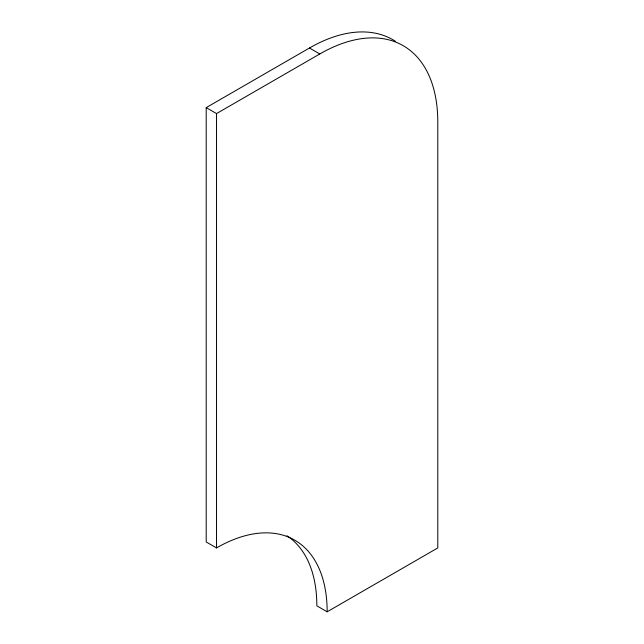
<?xml version="1.0" encoding="UTF-8"?>
<svg xmlns="http://www.w3.org/2000/svg" width="644" height="644" viewBox="0 0 644 644"><rect width="100%" height="100%" fill="white"/><g stroke="black" fill="none" stroke-linecap="round" stroke-linejoin="round"><path stroke-width="0.97" d="M309.458 48.01L319.786 53.967A166.885 96.35 -60 0 1 437.791 122.102L437.791 547.931L327.16 611.8A156.46 90.329 -60 0 0 216.529 547.923L206.209 541.966L206.209 107.62L309.458 48.01A166.885 96.35 -60 0 1 395.384 41.264M206.209 107.62L216.529 113.585L319.786 53.967M327.16 611.8L316.84 605.835A156.46 90.329 -60 0 0 286.95 535.768M216.529 113.585L216.529 547.923"/></g></svg>
